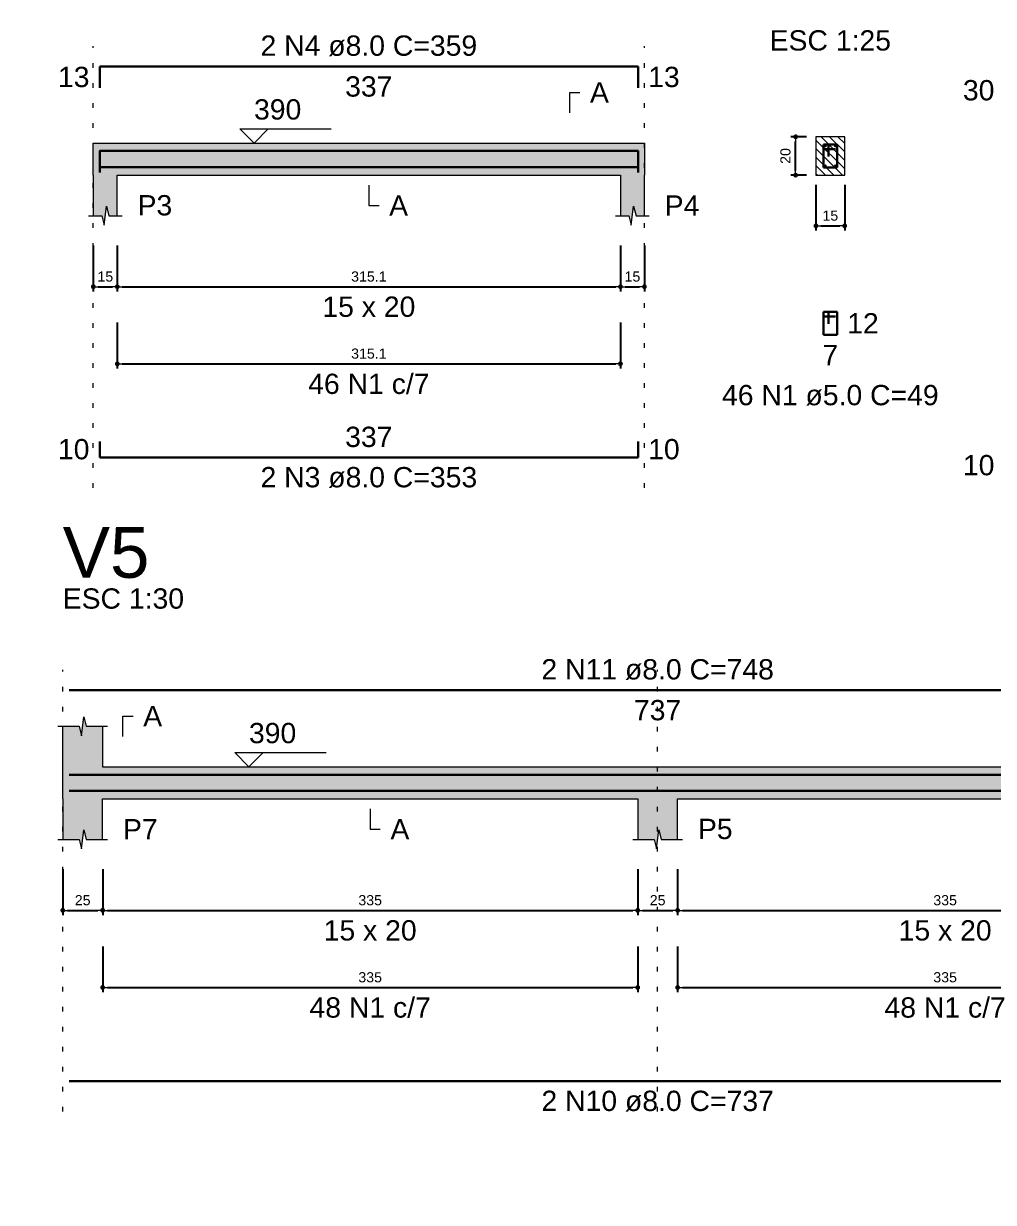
# Model space of a CAD drawing. Extents: x 5006 to 5323, y 875 to 3681.
# Drawn here: x 5184.55 to 5204.8, y 2013.88 to 2038.49 of the extents above; entities that cross this region are included whole.
import ezdxf

# ---------------------------------------------------------------- set-up
doc = ezdxf.new("R2010")
doc.units = 0
doc.header["$LTSCALE"] = 2
doc.linetypes.add('DOT2', pattern=[3.175, 0, -3.175])
for name, color, linetype, lineweight in [('Descrição da armadura', 7, 'Continuous', 5), ('DT-Barras na forma', 2, 'Continuous', 30), ('DT-Barras no corte', 5, 'Continuous', 5), ('DT-Barras rebatidas', 2, 'Continuous', 30), ('DT-Cotas', 9, 'Continuous', 5), ('DT-Forma', 5, 'Continuous', 5), ('DT-Hachura forma vigas', 252, 'Continuous', 5), ('DT-Hachura seção vigas', 252, 'Continuous', 5), ('DT-Pontilhado', 9, 'DOT2', 5), ('DT-Textos', 7, 'Continuous', 5), ('DT-Título', 3, 'Continuous', 20), ('Textos armaduras', 7, 'Continuous', 5)]:
    doc.layers.add(name, color=color, linetype=linetype, lineweight=lineweight)
doc.styles.add('ARIAL', font='arial.ttf')
doc.styles.get("Standard").update_dxf_attribs({"font": 'arial.ttf'})
doc.dimstyles.new('UM_25.000000', dxfattribs={"dimtxt": 0.18, "dimasz": 0.1, "dimexe": 0.1, "dimexo": 0.2, "dimgap": 0, "dimtad": 1, "dimtih": 1, "dimtoh": 1, "dimdec": 1, "dimlfac": 25, "dimzin": 0, "dimdsep": 46, "dimtxsty": 'Standard', "dimcen": 0.09, "dimdle": 0.1, "dimadec": 1, "dimazin": 2, "dimtfac": 1, "dimtdec": 4, "dimtofl": 0, "dimtmove": 0, "dimatfit": 3, "dimfxl": 1, "dimtolj": 1, "dimarcsym": 0})
doc.dimstyles.new('UM_30.000000', dxfattribs={"dimtxt": 0.18, "dimasz": 0.1, "dimexe": 0.1, "dimexo": 0.2, "dimgap": 0, "dimtad": 1, "dimtih": 1, "dimtoh": 1, "dimdec": 1, "dimlfac": 30, "dimzin": 0, "dimdsep": 46, "dimtxsty": 'Standard', "dimcen": 0.09, "dimdle": 0.1, "dimadec": 1, "dimazin": 2, "dimtfac": 1, "dimtdec": 4, "dimtofl": 0, "dimtmove": 0, "dimatfit": 3, "dimfxl": 1, "dimtolj": 1, "dimarcsym": 0})

# ---------------------------------------------------------------- blocks, each defined once
blk = doc.blocks.new('_DOT')
at = {"color": 0, "linetype": 'ByBlock'}
blk.add_line((-0.5, 0), (-1, 0), dxfattribs=at)
at = {"color": 0, "linetype": 'ByBlock', "const_width": 0.5}
blk.add_lwpolyline([(-0.25, 0, 1), (0.25, 0, 1)], format="xyb", close=True, dxfattribs=at)
blk = doc.blocks.new('*D825')
at = {"layer": 'Defpoints', "color": 0, "transparency": 16777216}
for p in [(5186.01, 2034.055), (5186.51, 2034.055), (5186.51, 2032.996)]:
    blk.add_point(p, dxfattribs=at)
at = {"layer": 'DT-Cotas', "color": 0, "lineweight": -2, "transparency": 16777216}
for p, q in [((5186.01, 2033.855), (5186.01, 2032.896)), ((5186.51, 2033.855), (5186.51, 2032.896)), ((5186.11, 2032.996), (5186.41, 2032.996))]:
    blk.add_line(p, q, dxfattribs=at)
at = {"layer": 'DT-Cotas', "color": 0, "lineweight": -2, "transparency": 16777216, "xscale": 0.1, "yscale": 0.1, "zscale": 0.1, "rotation": 180}
blk.add_blockref('_DOT', (5186.01, 2032.996), dxfattribs=at)
at = {"layer": 'DT-Cotas', "color": 0, "lineweight": -2, "transparency": 16777216, "xscale": 0.1, "yscale": 0.1, "zscale": 0.1}
blk.add_blockref('_DOT', (5186.51, 2032.996), dxfattribs=at)
at = {"layer": 'DT-Cotas', "transparency": 16777216, "insert": (5186.26, 2033.207), "char_height": 0.2118, "attachment_point": 5, "rotation": 0.0057, "style": 'ARIAL'}
blk.add_mtext('\\A1;15', dxfattribs=at)
blk = doc.blocks.new('*D826')
at = {"layer": 'Defpoints', "color": 0, "transparency": 16777216}
for p in [(5186.51, 2034.055), (5197.012, 2034.055), (5197.012, 2032.996)]:
    blk.add_point(p, dxfattribs=at)
at = {"layer": 'DT-Cotas', "color": 0, "lineweight": -2, "transparency": 16777216}
for p, q in [((5186.51, 2033.855), (5186.51, 2032.896)), ((5197.012, 2033.855), (5197.012, 2032.896)), ((5186.61, 2032.996), (5196.912, 2032.996))]:
    blk.add_line(p, q, dxfattribs=at)
at = {"layer": 'DT-Cotas', "color": 0, "lineweight": -2, "transparency": 16777216, "xscale": 0.1, "yscale": 0.1, "zscale": 0.1, "rotation": 180}
blk.add_blockref('_DOT', (5186.51, 2032.996), dxfattribs=at)
at = {"layer": 'DT-Cotas', "color": 0, "lineweight": -2, "transparency": 16777216, "xscale": 0.1, "yscale": 0.1, "zscale": 0.1}
blk.add_blockref('_DOT', (5197.012, 2032.996), dxfattribs=at)
at = {"layer": 'DT-Cotas', "transparency": 16777216, "insert": (5191.761, 2033.207), "char_height": 0.2118, "attachment_point": 5, "rotation": 0.0057, "style": 'ARIAL'}
blk.add_mtext('\\A1;315.1', dxfattribs=at)
blk = doc.blocks.new('*D827')
at = {"layer": 'Defpoints', "color": 0, "transparency": 16777216}
for p in [(5197.012, 2034.055), (5197.512, 2034.055), (5197.512, 2032.996)]:
    blk.add_point(p, dxfattribs=at)
at = {"layer": 'DT-Cotas', "color": 0, "lineweight": -2, "transparency": 16777216}
for p, q in [((5197.012, 2033.855), (5197.012, 2032.896)), ((5197.512, 2033.855), (5197.512, 2032.896)), ((5197.112, 2032.996), (5197.412, 2032.996))]:
    blk.add_line(p, q, dxfattribs=at)
at = {"layer": 'DT-Cotas', "color": 0, "lineweight": -2, "transparency": 16777216, "xscale": 0.1, "yscale": 0.1, "zscale": 0.1, "rotation": 180}
blk.add_blockref('_DOT', (5197.012, 2032.996), dxfattribs=at)
at = {"layer": 'DT-Cotas', "color": 0, "lineweight": -2, "transparency": 16777216, "xscale": 0.1, "yscale": 0.1, "zscale": 0.1}
blk.add_blockref('_DOT', (5197.512, 2032.996), dxfattribs=at)
at = {"layer": 'DT-Cotas', "transparency": 16777216, "insert": (5197.262, 2033.207), "char_height": 0.2118, "attachment_point": 5, "rotation": 0.0057, "style": 'ARIAL'}
blk.add_mtext('\\A1;15', dxfattribs=at)
blk = doc.blocks.new('*D828')
at = {"layer": 'Defpoints', "color": 0, "transparency": 16777216}
for p in [(5186.51, 2032.445), (5197.012, 2032.445), (5197.012, 2031.386)]:
    blk.add_point(p, dxfattribs=at)
at = {"layer": 'DT-Cotas', "color": 0, "lineweight": -2, "transparency": 16777216}
for p, q in [((5186.51, 2032.245), (5186.51, 2031.286)), ((5197.012, 2032.245), (5197.012, 2031.286)), ((5186.61, 2031.386), (5196.912, 2031.386))]:
    blk.add_line(p, q, dxfattribs=at)
at = {"layer": 'DT-Cotas', "color": 0, "lineweight": -2, "transparency": 16777216, "xscale": 0.1, "yscale": 0.1, "zscale": 0.1, "rotation": 180}
blk.add_blockref('_DOT', (5186.51, 2031.386), dxfattribs=at)
at = {"layer": 'DT-Cotas', "color": 0, "lineweight": -2, "transparency": 16777216, "xscale": 0.1, "yscale": 0.1, "zscale": 0.1}
blk.add_blockref('_DOT', (5197.012, 2031.386), dxfattribs=at)
at = {"layer": 'DT-Cotas', "transparency": 16777216, "insert": (5191.761, 2031.598), "char_height": 0.2118, "attachment_point": 5, "rotation": 0.0057, "style": 'ARIAL'}
blk.add_mtext('\\A1;315.1', dxfattribs=at)
blk = doc.blocks.new('*D829')
at = {"layer": 'Defpoints', "color": 0, "transparency": 16777216}
for p in [(5200.668, 2036.125), (5201.092, 2036.125), (5201.092, 2035.325)]:
    blk.add_point(p, dxfattribs=at)
at = {"layer": 'DT-Cotas', "color": 0, "lineweight": -2, "transparency": 16777216}
for p, q in [((5200.892, 2036.125), (5200.568, 2036.125)), ((5200.668, 2035.425), (5200.668, 2036.025)), ((5200.892, 2035.325), (5200.568, 2035.325))]:
    blk.add_line(p, q, dxfattribs=at)
at = {"layer": 'DT-Cotas', "color": 0, "lineweight": -2, "transparency": 16777216, "xscale": 0.1, "yscale": 0.1, "zscale": 0.1}
for p, rotation in [((5200.668, 2036.125), 90), ((5200.668, 2035.325), 270)]:
    blk.add_blockref('_DOT', p, dxfattribs=dict(at, rotation=rotation))
at = {"layer": 'DT-Cotas', "transparency": 16777216, "insert": (5200.456, 2035.725), "char_height": 0.2118, "attachment_point": 5, "rotation": 90, "style": 'ARIAL'}
blk.add_mtext('\\A1;20', dxfattribs=at)
blk = doc.blocks.new('*D830')
at = {"layer": 'Defpoints', "color": 0, "transparency": 16777216}
for p in [(5201.092, 2035.325), (5201.692, 2035.325), (5201.692, 2034.266)]:
    blk.add_point(p, dxfattribs=at)
at = {"layer": 'DT-Cotas', "color": 0, "lineweight": -2, "transparency": 16777216}
for p, q in [((5201.092, 2035.125), (5201.092, 2034.166)), ((5201.692, 2035.125), (5201.692, 2034.166)), ((5201.192, 2034.266), (5201.592, 2034.266))]:
    blk.add_line(p, q, dxfattribs=at)
at = {"layer": 'DT-Cotas', "color": 0, "lineweight": -2, "transparency": 16777216, "xscale": 0.1, "yscale": 0.1, "zscale": 0.1, "rotation": 180}
blk.add_blockref('_DOT', (5201.092, 2034.266), dxfattribs=at)
at = {"layer": 'DT-Cotas', "color": 0, "lineweight": -2, "transparency": 16777216, "xscale": 0.1, "yscale": 0.1, "zscale": 0.1}
blk.add_blockref('_DOT', (5201.692, 2034.266), dxfattribs=at)
at = {"layer": 'DT-Cotas', "transparency": 16777216, "insert": (5201.392, 2034.478), "char_height": 0.2118, "attachment_point": 5, "rotation": 0.0057, "style": 'ARIAL'}
blk.add_mtext('\\A1;15', dxfattribs=at)
blk = doc.blocks.new('*D866')
at = {"layer": 'Defpoints', "color": 0, "transparency": 16777216}
for p in [(5185.372, 2021.035), (5186.205, 2021.035), (5186.205, 2019.976)]:
    blk.add_point(p, dxfattribs=at)
at = {"layer": 'DT-Cotas', "color": 0, "lineweight": -2, "transparency": 16777216}
for p, q in [((5185.372, 2020.835), (5185.372, 2019.876)), ((5186.205, 2020.835), (5186.205, 2019.876)), ((5185.472, 2019.976), (5186.105, 2019.976))]:
    blk.add_line(p, q, dxfattribs=at)
at = {"layer": 'DT-Cotas', "color": 0, "lineweight": -2, "transparency": 16777216, "xscale": 0.1, "yscale": 0.1, "zscale": 0.1, "rotation": 180}
blk.add_blockref('_DOT', (5185.372, 2019.976), dxfattribs=at)
at = {"layer": 'DT-Cotas', "color": 0, "lineweight": -2, "transparency": 16777216, "xscale": 0.1, "yscale": 0.1, "zscale": 0.1}
blk.add_blockref('_DOT', (5186.205, 2019.976), dxfattribs=at)
at = {"layer": 'DT-Cotas', "transparency": 16777216, "insert": (5185.788, 2020.187), "char_height": 0.2118, "attachment_point": 5, "rotation": 0.0057, "style": 'ARIAL'}
blk.add_mtext('\\A1;25', dxfattribs=at)
blk = doc.blocks.new('*D867')
at = {"layer": 'Defpoints', "color": 0, "transparency": 16777216}
for p in [(5186.205, 2021.035), (5197.372, 2021.035), (5197.372, 2019.976)]:
    blk.add_point(p, dxfattribs=at)
at = {"layer": 'DT-Cotas', "color": 0, "lineweight": -2, "transparency": 16777216}
for p, q in [((5186.205, 2020.835), (5186.205, 2019.876)), ((5197.372, 2020.835), (5197.372, 2019.876)), ((5186.305, 2019.976), (5197.272, 2019.976))]:
    blk.add_line(p, q, dxfattribs=at)
at = {"layer": 'DT-Cotas', "color": 0, "lineweight": -2, "transparency": 16777216, "xscale": 0.1, "yscale": 0.1, "zscale": 0.1, "rotation": 180}
blk.add_blockref('_DOT', (5186.205, 2019.976), dxfattribs=at)
at = {"layer": 'DT-Cotas', "color": 0, "lineweight": -2, "transparency": 16777216, "xscale": 0.1, "yscale": 0.1, "zscale": 0.1}
blk.add_blockref('_DOT', (5197.372, 2019.976), dxfattribs=at)
at = {"layer": 'DT-Cotas', "transparency": 16777216, "insert": (5191.788, 2020.187), "char_height": 0.2118, "attachment_point": 5, "rotation": 0.0057, "style": 'ARIAL'}
blk.add_mtext('\\A1;335', dxfattribs=at)
blk = doc.blocks.new('*D868')
at = {"layer": 'Defpoints', "color": 0, "transparency": 16777216}
for p in [(5197.372, 2021.035), (5198.205, 2021.035), (5198.205, 2019.976)]:
    blk.add_point(p, dxfattribs=at)
at = {"layer": 'DT-Cotas', "color": 0, "lineweight": -2, "transparency": 16777216}
for p, q in [((5197.372, 2020.835), (5197.372, 2019.876)), ((5198.205, 2020.835), (5198.205, 2019.876)), ((5197.472, 2019.976), (5198.105, 2019.976))]:
    blk.add_line(p, q, dxfattribs=at)
at = {"layer": 'DT-Cotas', "color": 0, "lineweight": -2, "transparency": 16777216, "xscale": 0.1, "yscale": 0.1, "zscale": 0.1, "rotation": 180}
blk.add_blockref('_DOT', (5197.372, 2019.976), dxfattribs=at)
at = {"layer": 'DT-Cotas', "color": 0, "lineweight": -2, "transparency": 16777216, "xscale": 0.1, "yscale": 0.1, "zscale": 0.1}
blk.add_blockref('_DOT', (5198.205, 2019.976), dxfattribs=at)
at = {"layer": 'DT-Cotas', "transparency": 16777216, "insert": (5197.788, 2020.187), "char_height": 0.2118, "attachment_point": 5, "rotation": 0.0057, "style": 'ARIAL'}
blk.add_mtext('\\A1;25', dxfattribs=at)
blk = doc.blocks.new('*D869')
at = {"layer": 'Defpoints', "color": 0, "transparency": 16777216}
for p in [(5198.205, 2021.035), (5209.372, 2021.035), (5209.372, 2019.976)]:
    blk.add_point(p, dxfattribs=at)
at = {"layer": 'DT-Cotas', "color": 0, "lineweight": -2, "transparency": 16777216}
for p, q in [((5198.205, 2020.835), (5198.205, 2019.876)), ((5209.372, 2020.835), (5209.372, 2019.876)), ((5198.305, 2019.976), (5209.272, 2019.976))]:
    blk.add_line(p, q, dxfattribs=at)
at = {"layer": 'DT-Cotas', "color": 0, "lineweight": -2, "transparency": 16777216, "xscale": 0.1, "yscale": 0.1, "zscale": 0.1, "rotation": 180}
blk.add_blockref('_DOT', (5198.205, 2019.976), dxfattribs=at)
at = {"layer": 'DT-Cotas', "color": 0, "lineweight": -2, "transparency": 16777216, "xscale": 0.1, "yscale": 0.1, "zscale": 0.1}
blk.add_blockref('_DOT', (5209.372, 2019.976), dxfattribs=at)
at = {"layer": 'DT-Cotas', "transparency": 16777216, "insert": (5203.788, 2020.187), "char_height": 0.2118, "attachment_point": 5, "rotation": 0.0057, "style": 'ARIAL'}
blk.add_mtext('\\A1;335', dxfattribs=at)
blk = doc.blocks.new('*D871')
at = {"layer": 'Defpoints', "color": 0, "transparency": 16777216}
for p in [(5186.205, 2019.425), (5197.372, 2019.425), (5197.372, 2018.366)]:
    blk.add_point(p, dxfattribs=at)
at = {"layer": 'DT-Cotas', "color": 0, "lineweight": -2, "transparency": 16777216}
for p, q in [((5186.205, 2019.225), (5186.205, 2018.266)), ((5197.372, 2019.225), (5197.372, 2018.266)), ((5186.305, 2018.366), (5197.272, 2018.366))]:
    blk.add_line(p, q, dxfattribs=at)
at = {"layer": 'DT-Cotas', "color": 0, "lineweight": -2, "transparency": 16777216, "xscale": 0.1, "yscale": 0.1, "zscale": 0.1, "rotation": 180}
blk.add_blockref('_DOT', (5186.205, 2018.366), dxfattribs=at)
at = {"layer": 'DT-Cotas', "color": 0, "lineweight": -2, "transparency": 16777216, "xscale": 0.1, "yscale": 0.1, "zscale": 0.1}
blk.add_blockref('_DOT', (5197.372, 2018.366), dxfattribs=at)
at = {"layer": 'DT-Cotas', "transparency": 16777216, "insert": (5191.788, 2018.578), "char_height": 0.2118, "attachment_point": 5, "rotation": 0.0057, "style": 'ARIAL'}
blk.add_mtext('\\A1;335', dxfattribs=at)
blk = doc.blocks.new('*D872')
at = {"layer": 'Defpoints', "color": 0, "transparency": 16777216}
for p in [(5198.205, 2019.425), (5209.372, 2019.425), (5209.372, 2018.366)]:
    blk.add_point(p, dxfattribs=at)
at = {"layer": 'DT-Cotas', "color": 0, "lineweight": -2, "transparency": 16777216}
for p, q in [((5198.205, 2019.225), (5198.205, 2018.266)), ((5209.372, 2019.225), (5209.372, 2018.266)), ((5198.305, 2018.366), (5209.272, 2018.366))]:
    blk.add_line(p, q, dxfattribs=at)
at = {"layer": 'DT-Cotas', "color": 0, "lineweight": -2, "transparency": 16777216, "xscale": 0.1, "yscale": 0.1, "zscale": 0.1, "rotation": 180}
blk.add_blockref('_DOT', (5198.205, 2018.366), dxfattribs=at)
at = {"layer": 'DT-Cotas', "color": 0, "lineweight": -2, "transparency": 16777216, "xscale": 0.1, "yscale": 0.1, "zscale": 0.1}
blk.add_blockref('_DOT', (5209.372, 2018.366), dxfattribs=at)
at = {"layer": 'DT-Cotas', "transparency": 16777216, "insert": (5203.788, 2018.578), "char_height": 0.2118, "attachment_point": 5, "rotation": 0.0057, "style": 'ARIAL'}
blk.add_mtext('\\A1;335', dxfattribs=at)

msp = doc.modelspace()

# ---------------------------------------------------------------- hatches: boundary and pattern name
at = {"layer": 'DT-Hachura forma vigas', "linetype": 'Continuous'}
for points in [[(5197.5115, 2034.4781), (5197.5115, 2035.3255), (5197.5115, 2035.9921), (5197.0115, 2035.9921), (5186.5099, 2035.9921), (5186.0099, 2035.9921), (5186.0099, 2035.3255), (5186.0099, 2034.4781), (5186.1849, 2034.4781), (5186.2349, 2034.2781), (5186.2849, 2034.6781), (5186.3349, 2034.4781), (5186.5099, 2034.4781), (5186.5099, 2035.3255), (5197.0115, 2035.3255), (5197.0115, 2034.4781), (5197.1865, 2034.4781), (5197.2365, 2034.2781), (5197.2865, 2034.6781), (5197.3365, 2034.4781), (5197.5115, 2034.4781)], [(5210.2048, 2021.4581), (5210.2048, 2022.3055), (5210.2048, 2022.9721), (5209.3715, 2022.9721), (5198.2048, 2022.9721), (5197.3715, 2022.9721), (5186.2048, 2022.9721), (5186.2048, 2023.8195), (5185.8632, 2023.8195), (5185.8132, 2024.0195), (5185.7632, 2023.6195), (5185.7132, 2023.8195), (5185.3715, 2023.8195), (5185.3715, 2022.9721), (5185.3715, 2022.3055), (5185.3715, 2021.4581), (5185.7132, 2021.4581), (5185.7632, 2021.2581), (5185.8132, 2021.6581), (5185.8632, 2021.4581), (5186.2048, 2021.4581), (5186.2048, 2022.3055), (5197.3715, 2022.3055), (5197.3715, 2021.4581), (5197.7132, 2021.4581), (5197.7632, 2021.2581), (5197.8132, 2021.6581), (5197.8632, 2021.4581), (5198.2048, 2021.4581), (5198.2048, 2022.3055), (5209.3715, 2022.3055), (5209.3715, 2021.4581), (5209.7132, 2021.4581), (5209.7632, 2021.2581), (5209.8132, 2021.6581), (5209.8632, 2021.4581), (5210.2048, 2021.4581)]]:
    msp.add_hatch(color=256, dxfattribs=at).paths.add_polyline_path(points)
at = {"layer": 'DT-Hachura seção vigas', "linetype": 'Continuous'}
h = msp.add_hatch(dxfattribs=at)
h.set_pattern_fill('ANSI31', color=256, angle=90, style=0)
h.set_pattern_definition([(135, (5182.27151, 1980.98261), (-0.08838835, -0.08838835), [])])
h.paths.add_polyline_path([(5201.0919, 2035.3255), (5201.0919, 2035.3255), (5201.6919, 2035.3255), (5201.6919, 2036.1255), (5201.0919, 2036.1255), (5201.0919, 2035.3255)])

# ---------------------------------------------------------------- linework, layer by layer
msp.add_circle((5229.5131, 2023.2685), 78.188)
at = {"layer": 'DT-Barras na forma'}
for p, q in [((5201.3519, 2035.9655), (5201.2519, 2035.9655)), ((5201.2519, 2035.9655), (5201.2519, 2035.4855)), ((5201.5319, 2035.9655), (5201.2519, 2035.9655)), ((5201.2519, 2035.9655), (5201.2519, 2035.8655)), ((5201.2519, 2035.8655), (5201.5019, 2035.8655)), ((5201.3519, 2035.7155), (5201.3519, 2035.9655)), ((5201.5319, 2035.4855), (5201.5319, 2035.9655)), ((5201.2519, 2035.4855), (5201.5319, 2035.4855))]:
    msp.add_line(p, q, dxfattribs=at)
for points in [[(5186.1432, 2035.3792), (5186.1432, 2035.8288), (5197.3782, 2035.8288), (5197.3782, 2035.3792)], [(5186.1432, 2035.8221), (5186.1432, 2035.4888), (5197.3782, 2035.4888), (5197.3782, 2035.8221)], [(5185.5048, 2022.8088), (5210.0715, 2022.8088), (5210.0715, 2022.3592)], [(5185.5048, 2022.4688), (5210.0715, 2022.4688)]]:
    msp.add_lwpolyline(points, dxfattribs=at)
at = {"layer": 'DT-Barras no corte'}
for centre in [(5201.2879, 2035.9295), (5201.4959, 2035.9295), (5201.2879, 2035.5215), (5201.4959, 2035.5215)]:
    msp.add_circle(centre, 0.016, dxfattribs=at)
at = {"layer": 'DT-Barras rebatidas'}
for p, q in [((5186.1432, 2037.1442), (5186.1432, 2037.5938)), ((5186.1432, 2037.5938), (5197.3782, 2037.5938)), ((5197.3782, 2037.5938), (5197.3782, 2037.1442)), ((5201.3519, 2032.4721), (5201.2519, 2032.4721)), ((5201.2519, 2032.4721), (5201.2519, 2031.9921)), ((5201.5319, 2032.4721), (5201.2519, 2032.4721)), ((5201.2519, 2032.4721), (5201.2519, 2032.3721)), ((5201.2519, 2032.3721), (5201.5019, 2032.3721)), ((5201.3519, 2032.2221), (5201.3519, 2032.4721)), ((5201.5319, 2031.9921), (5201.5319, 2032.4721)), ((5201.2519, 2031.9921), (5201.5319, 2031.9921)), ((5186.1432, 2029.7647), (5186.1432, 2029.4313)), ((5197.3782, 2029.4313), (5197.3782, 2029.7647)), ((5186.1432, 2029.4313), (5197.3782, 2029.4313)), ((5185.5048, 2024.5738), (5210.0715, 2024.5738)), ((5185.5048, 2016.4113), (5210.0715, 2016.4113))]:
    msp.add_line(p, q, dxfattribs=at)
at = {"layer": 'DT-Forma', "linetype": 'Continuous'}
for p, q in [((5186.0099, 2035.3255), (5186.0099, 2035.9921)), ((5197.5115, 2035.9921), (5197.5115, 2035.3255)), ((5185.3715, 2022.3055), (5185.3715, 2022.9721))]:
    msp.add_line(p, q, dxfattribs=at)
at = {"layer": 'DT-Forma'}
for p, q in [((5186.0099, 2035.9921), (5186.5099, 2035.9921)), ((5186.5099, 2035.9921), (5197.0115, 2035.9921)), ((5197.0115, 2035.9921), (5197.5115, 2035.9921)), ((5201.6919, 2036.1255), (5201.0919, 2036.1255)), ((5201.0919, 2036.1255), (5201.0919, 2036.1255)), ((5201.0919, 2036.1255), (5201.0919, 2035.3255)), ((5201.6919, 2035.3255), (5201.6919, 2036.1255)), ((5201.6919, 2036.1255), (5201.6919, 2036.1255)), ((5186.0099, 2035.3255), (5186.0099, 2034.4783)), ((5186.5099, 2034.4783), (5186.5099, 2035.3255)), ((5186.5099, 2035.3255), (5197.0115, 2035.3255)), ((5197.0115, 2035.3255), (5197.0115, 2034.4783)), ((5197.5115, 2034.4783), (5197.5115, 2035.3255)), ((5201.0919, 2035.3255), (5201.6919, 2035.3255)), ((5201.0919, 2035.3255), (5201.0919, 2035.3255)), ((5201.6919, 2035.3255), (5201.6919, 2035.3255)), ((5186.2349, 2034.2783), (5186.2849, 2034.6783)), ((5186.2849, 2034.6783), (5186.3349, 2034.4783)), ((5197.2365, 2034.2783), (5197.2865, 2034.6783)), ((5197.2865, 2034.6783), (5197.3365, 2034.4783)), ((5185.9099, 2034.4783), (5186.1849, 2034.4783)), ((5186.1849, 2034.4783), (5186.2349, 2034.2783)), ((5186.3349, 2034.4783), (5186.6099, 2034.4783)), ((5196.9115, 2034.4783), (5197.1865, 2034.4783)), ((5197.1865, 2034.4783), (5197.2365, 2034.2783)), ((5197.3365, 2034.4783), (5197.6115, 2034.4783)), ((5185.7632, 2023.6193), (5185.8132, 2024.0193)), ((5185.8132, 2024.0193), (5185.8632, 2023.8193)), ((5185.2715, 2023.8193), (5185.7132, 2023.8193)), ((5185.3715, 2022.9721), (5185.3715, 2023.8193)), ((5185.7132, 2023.8193), (5185.7632, 2023.6193)), ((5185.8632, 2023.8193), (5186.3048, 2023.8193)), ((5186.2048, 2023.8193), (5186.2048, 2022.9721)), ((5186.2048, 2022.9721), (5197.3715, 2022.9721)), ((5197.3715, 2022.9721), (5198.2048, 2022.9721)), ((5198.2048, 2022.9721), (5209.3715, 2022.9721)), ((5185.3715, 2022.3055), (5185.3715, 2021.4583)), ((5186.2048, 2021.4583), (5186.2048, 2022.3055)), ((5186.2048, 2022.3055), (5197.3715, 2022.3055)), ((5197.3715, 2022.3055), (5197.3715, 2021.4583)), ((5198.2048, 2021.4583), (5198.2048, 2022.3055)), ((5198.2048, 2022.3055), (5209.3715, 2022.3055)), ((5185.7632, 2021.2583), (5185.8132, 2021.6583)), ((5185.8132, 2021.6583), (5185.8632, 2021.4583)), ((5197.7632, 2021.2583), (5197.8132, 2021.6583)), ((5197.8132, 2021.6583), (5197.8632, 2021.4583)), ((5185.2715, 2021.4583), (5185.7132, 2021.4583)), ((5185.7132, 2021.4583), (5185.7632, 2021.2583)), ((5185.8632, 2021.4583), (5186.3048, 2021.4583)), ((5197.2715, 2021.4583), (5197.7132, 2021.4583)), ((5197.7132, 2021.4583), (5197.7632, 2021.2583)), ((5197.8632, 2021.4583), (5198.3048, 2021.4583))]:
    msp.add_line(p, q, dxfattribs=at)
at = {"layer": 'DT-Pontilhado', "ltscale": 0.05}
for p, q in [((5186.0099, 2028.7959), (5186.0099, 2038.0174)), ((5197.5115, 2028.7959), (5197.5115, 2038.0174)), ((5185.3715, 2015.7759), (5185.3715, 2024.9974)), ((5197.7882, 2015.7759), (5197.7882, 2024.9974))]:
    msp.add_line(p, q, dxfattribs=at)
at = {"layer": 'DT-Textos'}
for points in [[(5195.9525, 2036.6275), (5195.9525, 2037.0511), (5196.1643, 2037.0511)], [(5189.6604, 2036.2887), (5189.3639, 2035.9921), (5189.0673, 2036.2887), (5190.9735, 2036.2887)], [(5191.7607, 2035.1137), (5191.7607, 2034.6901), (5191.9725, 2034.6901)], [(5186.6284, 2023.6075), (5186.6284, 2024.0311), (5186.8402, 2024.0311)], [(5189.5548, 2023.2686), (5189.2583, 2022.9721), (5188.9618, 2023.2686), (5190.868, 2023.2686)], [(5191.7882, 2022.0937), (5191.7882, 2021.6701), (5192, 2021.6701)]]:
    msp.add_lwpolyline(points, dxfattribs=at)

# ---------------------------------------------------------------- texts
at = {"layer": 'Descrição da armadura', "linetype": 'Continuous', "char_height": 0.4236, "attachment_point": 8, "line_spacing_factor": 0.798, "style": 'ARIAL'}
for s, insert, width in [('2 N4 ø8.0 C=359', (5191.7607, 2037.8056), 9.069495), ('46 N1 c/7', (5191.7607, 2030.7506), 5.078778), ('2 N3 ø8.0 C=353', (5191.7607, 2028.7959), 9.069495), ('2 N11 ø8.0 C=748', (5197.7882, 2024.7856), 9.7294), ('48 N1 c/7', (5191.7882, 2017.7306), 5.078778), ('48 N1 c/7', (5203.7882, 2017.7306), 5.078778), ('2 N10 ø8.0 C=737', (5197.7882, 2015.7759), 9.7294)]:
    msp.add_mtext(s, dxfattribs=dict(at, insert=insert, width=width))
at = {"layer": 'Descrição da armadura', "color": 7, "linetype": 'Continuous', "insert": (5201.3919, 2030.5095), "char_height": 0.4236, "width": 9.069495, "attachment_point": 8, "line_spacing_factor": 0.798, "style": 'ARIAL'}
msp.add_mtext('46 N1 ø5.0 C=49', dxfattribs=at)
at = {"layer": 'DT-Textos', "char_height": 0.4236, "line_spacing_factor": 0.798, "style": 'ARIAL'}
for s, insert, width, attachment_point in [('ESC 1:25', (5201.3919, 2037.9199), 5.079187, 8), ('A', (5196.3761, 2036.8393), 0.791486, 7), ('390', (5189.3639, 2036.4793), 1.979875, 7), ('P3', (5186.9335, 2034.4783), 1.451445, 7), ('A', (5192.1843, 2034.4783), 0.791486, 7), ('P4', (5197.9351, 2034.4783), 1.451445, 7), ('15 x 20', (5191.7607, 2032.3603), 3.892537, 8), ('ESC 1:30', (5185.3715, 2026.2682), 5.079187, 7), ('A', (5187.052, 2023.8193), 0.791486, 7), ('390', (5189.2583, 2023.4593), 1.979875, 7), ('P7', (5186.6284, 2021.4583), 1.451445, 7), ('A', (5192.2118, 2021.4583), 0.791486, 7), ('P5', (5198.6284, 2021.4583), 1.451445, 7), ('15 x 20', (5191.7882, 2019.3403), 3.892537, 8), ('15 x 20', (5203.7882, 2019.3403), 3.892537, 8)]:
    msp.add_mtext(s, dxfattribs=dict(at, insert=insert, width=width, attachment_point=attachment_point))
at = {"layer": 'DT-Título', "insert": (5185.3715, 2026.9036), "char_height": 1.059, "width": 3.628612, "attachment_point": 7, "line_spacing_factor": 0.798, "style": 'ARIAL'}
msp.add_mtext('V5', dxfattribs=at)
at = {"layer": 'Textos armaduras', "linetype": 'Continuous', "char_height": 0.4236, "attachment_point": 7, "line_spacing_factor": 0.798, "style": 'ARIAL'}
for s, insert, width in [('13', (5185.2715, 2037.1572), 1.31981), ('13', (5197.59, 2037.1572), 1.31981), ('337', (5191.2658, 2036.9584), 1.979715), ('30', (5204.1592, 2036.8798), 1.31981), ('337', (5191.2658, 2029.6431), 1.979715), ('10', (5185.2715, 2029.3862), 1.31981), ('10', (5197.59, 2029.3862), 1.31981), ('10', (5204.1592, 2029.0529), 1.31981), ('737', (5197.2932, 2023.9384), 1.979715)]:
    msp.add_mtext(s, dxfattribs=dict(at, insert=insert, width=width))
at = {"layer": 'Textos armaduras', "color": 7, "linetype": 'Continuous', "char_height": 0.4236, "attachment_point": 7, "line_spacing_factor": 0.798, "style": 'ARIAL'}
for s, insert, width in [('12', (5201.7437, 2032.0203), 1.31981), ('7', (5201.2269, 2031.3567), 0.659905)]:
    msp.add_mtext(s, dxfattribs=dict(at, insert=insert, width=width))

# ---------------------------------------------------------------- dimensions: what is measured, and where the dimension line sits
at = {"layer": 'DT-Cotas'}
dim = msp.add_linear_dim(base=(5200.6683, 2036.1255), p1=(5201.0919, 2035.3255), p2=(5201.0919, 2036.1255), angle=90, dimstyle='UM_25.000000', override={"dimtxt": 0.2118, "dimasz": 0.1, "dimexe": 0.1, "dimexo": 0.2, "dimtad": 1, "dimtih": 0, "dimtoh": 0, "dimdec": 1, "dimlfac": 25, "dimzin": 8, "dimtxsty": 'ARIAL', "dimblk": 'DOT', "dimblk1": 'DOT', "dimblk2": 'DOT', "dimsah": 1, "dimdle": 0.1, "dimse1": 0, "dimse2": 0, "dimclrt": 256, "dimadec": 1, "dimazin": 3, "dimtmove": 2, "dimldrblk": 'DOT'}, dxfattribs=at)
dim.commit()
dim.dimension.update_dxf_attribs({"geometry": '*D829', "text_midpoint": (5200.4565, 2035.7255), "dimtype": 160, "text_rotation": 90})
for base, p1, p2, dimstyle, override, picture, middle in [((5201.6919, 2034.2665), (5201.0919, 2035.3255), (5201.6919, 2035.3255), 'UM_25.000000', {"dimtxt": 0.2118, "dimasz": 0.1, "dimexe": 0.1, "dimexo": 0.2, "dimtad": 1, "dimtih": 0, "dimtoh": 0, "dimdec": 1, "dimlfac": 25, "dimzin": 8, "dimtxsty": 'ARIAL', "dimblk": 'DOT', "dimblk1": 'DOT', "dimblk2": 'DOT', "dimsah": 1, "dimdle": 0.1, "dimse1": 0, "dimse2": 0, "dimclrt": 256, "dimadec": 1, "dimazin": 3, "dimtmove": 2, "dimldrblk": 'DOT'}, '*D830', (5201.3919, 2034.4783)), ((5186.5099, 2032.9957), (5186.0099, 2034.0547), (5186.5099, 2034.0547), 'UM_30.000000', {"dimtxt": 0.2118, "dimasz": 0.1, "dimexe": 0.1, "dimexo": 0.2, "dimtad": 1, "dimtih": 0, "dimtoh": 0, "dimdec": 1, "dimlfac": 30, "dimzin": 8, "dimtxsty": 'ARIAL', "dimblk": 'DOT', "dimblk1": 'DOT', "dimblk2": 'DOT', "dimsah": 1, "dimdle": 0.1, "dimse1": 0, "dimse2": 0, "dimclrt": 256, "dimadec": 1, "dimazin": 3, "dimtmove": 2, "dimldrblk": 'DOT'}, '*D825', (5186.2599, 2033.2075)), ((5197.01155, 2032.99567), (5186.50988, 2034.05467), (5197.01155, 2034.05467), 'UM_30.000000', {"dimtxt": 0.2118, "dimasz": 0.1, "dimexe": 0.1, "dimexo": 0.2, "dimtad": 1, "dimtih": 0, "dimtoh": 0, "dimdec": 1, "dimlfac": 30, "dimzin": 8, "dimtxsty": 'ARIAL', "dimblk": 'DOT', "dimblk1": 'DOT', "dimblk2": 'DOT', "dimsah": 1, "dimdle": 0.1, "dimse1": 0, "dimse2": 0, "dimclrt": 256, "dimadec": 1, "dimazin": 3, "dimtmove": 2, "dimldrblk": 'DOT'}, '*D826', (5191.76071, 2033.20747)), ((5197.5115, 2032.9957), (5197.0115, 2034.0547), (5197.5115, 2034.0547), 'UM_30.000000', {"dimtxt": 0.2118, "dimasz": 0.1, "dimexe": 0.1, "dimexo": 0.2, "dimtad": 1, "dimtih": 0, "dimtoh": 0, "dimdec": 1, "dimlfac": 30, "dimzin": 8, "dimtxsty": 'ARIAL', "dimblk": 'DOT', "dimblk1": 'DOT', "dimblk2": 'DOT', "dimsah": 1, "dimdle": 0.1, "dimse1": 0, "dimse2": 0, "dimclrt": 256, "dimadec": 1, "dimazin": 3, "dimtmove": 2, "dimldrblk": 'DOT'}, '*D827', (5197.2615, 2033.2075)), ((5197.01155, 2031.38599), (5186.50988, 2032.44499), (5197.01155, 2032.44499), 'UM_30.000000', {"dimtxt": 0.2118, "dimasz": 0.1, "dimexe": 0.1, "dimexo": 0.2, "dimtad": 1, "dimtih": 0, "dimtoh": 0, "dimdec": 1, "dimlfac": 30, "dimzin": 8, "dimtxsty": 'ARIAL', "dimblk": 'DOT', "dimblk1": 'DOT', "dimblk2": 'DOT', "dimsah": 1, "dimdle": 0.1, "dimse1": 0, "dimse2": 0, "dimclrt": 256, "dimadec": 1, "dimazin": 3, "dimtmove": 2, "dimldrblk": 'DOT'}, '*D828', (5191.76071, 2031.59779)), ((5186.2048, 2019.9757), (5185.3715, 2021.0347), (5186.2048, 2021.0347), 'UM_30.000000', {"dimtxt": 0.2118, "dimasz": 0.1, "dimexe": 0.1, "dimexo": 0.2, "dimtad": 1, "dimtih": 0, "dimtoh": 0, "dimdec": 1, "dimlfac": 30, "dimzin": 8, "dimtxsty": 'ARIAL', "dimblk": 'DOT', "dimblk1": 'DOT', "dimblk2": 'DOT', "dimsah": 1, "dimdle": 0.1, "dimse1": 0, "dimse2": 0, "dimclrt": 256, "dimadec": 1, "dimazin": 3, "dimtmove": 2, "dimldrblk": 'DOT'}, '*D866', (5185.7882, 2020.1875)), ((5197.3715, 2019.9757), (5186.2048, 2021.0347), (5197.3715, 2021.0347), 'UM_30.000000', {"dimtxt": 0.2118, "dimasz": 0.1, "dimexe": 0.1, "dimexo": 0.2, "dimtad": 1, "dimtih": 0, "dimtoh": 0, "dimdec": 1, "dimlfac": 30, "dimzin": 8, "dimtxsty": 'ARIAL', "dimblk": 'DOT', "dimblk1": 'DOT', "dimblk2": 'DOT', "dimsah": 1, "dimdle": 0.1, "dimse1": 0, "dimse2": 0, "dimclrt": 256, "dimadec": 1, "dimazin": 3, "dimtmove": 2, "dimldrblk": 'DOT'}, '*D867', (5191.7882, 2020.1875)), ((5198.2048, 2019.9757), (5197.3715, 2021.0347), (5198.2048, 2021.0347), 'UM_30.000000', {"dimtxt": 0.2118, "dimasz": 0.1, "dimexe": 0.1, "dimexo": 0.2, "dimtad": 1, "dimtih": 0, "dimtoh": 0, "dimdec": 1, "dimlfac": 30, "dimzin": 8, "dimtxsty": 'ARIAL', "dimblk": 'DOT', "dimblk1": 'DOT', "dimblk2": 'DOT', "dimsah": 1, "dimdle": 0.1, "dimse1": 0, "dimse2": 0, "dimclrt": 256, "dimadec": 1, "dimazin": 3, "dimtmove": 2, "dimldrblk": 'DOT'}, '*D868', (5197.7882, 2020.1875)), ((5209.3715, 2019.9757), (5198.2048, 2021.0347), (5209.3715, 2021.0347), 'UM_30.000000', {"dimtxt": 0.2118, "dimasz": 0.1, "dimexe": 0.1, "dimexo": 0.2, "dimtad": 1, "dimtih": 0, "dimtoh": 0, "dimdec": 1, "dimlfac": 30, "dimzin": 8, "dimtxsty": 'ARIAL', "dimblk": 'DOT', "dimblk1": 'DOT', "dimblk2": 'DOT', "dimsah": 1, "dimdle": 0.1, "dimse1": 0, "dimse2": 0, "dimclrt": 256, "dimadec": 1, "dimazin": 3, "dimtmove": 2, "dimldrblk": 'DOT'}, '*D869', (5203.7882, 2020.1875)), ((5197.3715, 2018.366), (5186.2048, 2019.425), (5197.3715, 2019.425), 'UM_30.000000', {"dimtxt": 0.2118, "dimasz": 0.1, "dimexe": 0.1, "dimexo": 0.2, "dimtad": 1, "dimtih": 0, "dimtoh": 0, "dimdec": 1, "dimlfac": 30, "dimzin": 8, "dimtxsty": 'ARIAL', "dimblk": 'DOT', "dimblk1": 'DOT', "dimblk2": 'DOT', "dimsah": 1, "dimdle": 0.1, "dimse1": 0, "dimse2": 0, "dimclrt": 256, "dimadec": 1, "dimazin": 3, "dimtmove": 2, "dimldrblk": 'DOT'}, '*D871', (5191.7882, 2018.5778)), ((5209.3715, 2018.366), (5198.2048, 2019.425), (5209.3715, 2019.425), 'UM_30.000000', {"dimtxt": 0.2118, "dimasz": 0.1, "dimexe": 0.1, "dimexo": 0.2, "dimtad": 1, "dimtih": 0, "dimtoh": 0, "dimdec": 1, "dimlfac": 30, "dimzin": 8, "dimtxsty": 'ARIAL', "dimblk": 'DOT', "dimblk1": 'DOT', "dimblk2": 'DOT', "dimsah": 1, "dimdle": 0.1, "dimse1": 0, "dimse2": 0, "dimclrt": 256, "dimadec": 1, "dimazin": 3, "dimtmove": 2, "dimldrblk": 'DOT'}, '*D872', (5203.7882, 2018.5778))]:
    dim = msp.add_linear_dim(base=base, p1=p1, p2=p2, dimstyle=dimstyle, override=override, dxfattribs=at)
    dim.commit()
    dim.dimension.update_dxf_attribs({"geometry": picture, "text_midpoint": middle, "dimtype": 160, "text_rotation": 0.00573})

doc.saveas('drawing.dxf')
